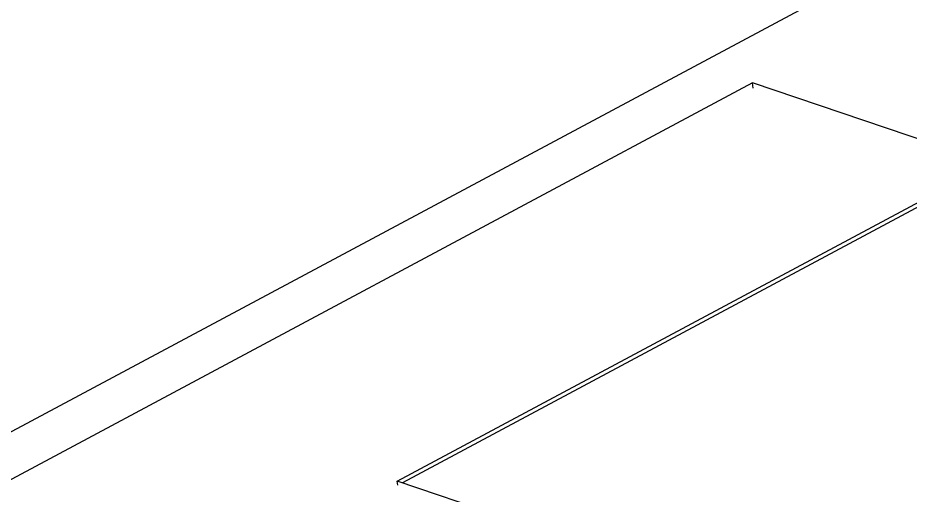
# Model space of a CAD drawing. Header units: millimetres. Extents: x 0 to 594, y 0 to 420.
# Drawn here: x 109.59 to 118.97, y 229.66 to 234.67 of the extents above; entities that cross this region are included whole.
import ezdxf

# ---------------------------------------------------------------- set-up
doc = ezdxf.new("R2010")
doc.units = ezdxf.units.MM
doc.header["$LTSCALE"] = 32.67
doc.layers.add('ASSEM_MEM', color=7, linetype='CONTINUOUS')

msp = doc.modelspace()

# ---------------------------------------------------------------- linework, layer by layer
at = {"layer": 'ASSEM_MEM', "color": 7, "linetype": 'CONTINUOUS'}
for p, q in [((145.8135, 249.7233), (100.633, 225.5753)), ((117.3111, 233.9915), (106.9168, 228.436)), ((117.317, 233.9339), (117.3111, 233.9915)), ((128.0358, 230.3532), (117.3111, 233.9915)), ((113.5769, 229.8093), (119.1206, 232.7722)), ((119.1252, 232.7274), (113.6311, 229.7909)), ((113.5816, 229.7644), (113.5769, 229.8093)), ((119.2968, 227.8688), (113.5769, 229.8093))]:
    msp.add_line(p, q, dxfattribs=at)

doc.saveas('drawing.dxf')
